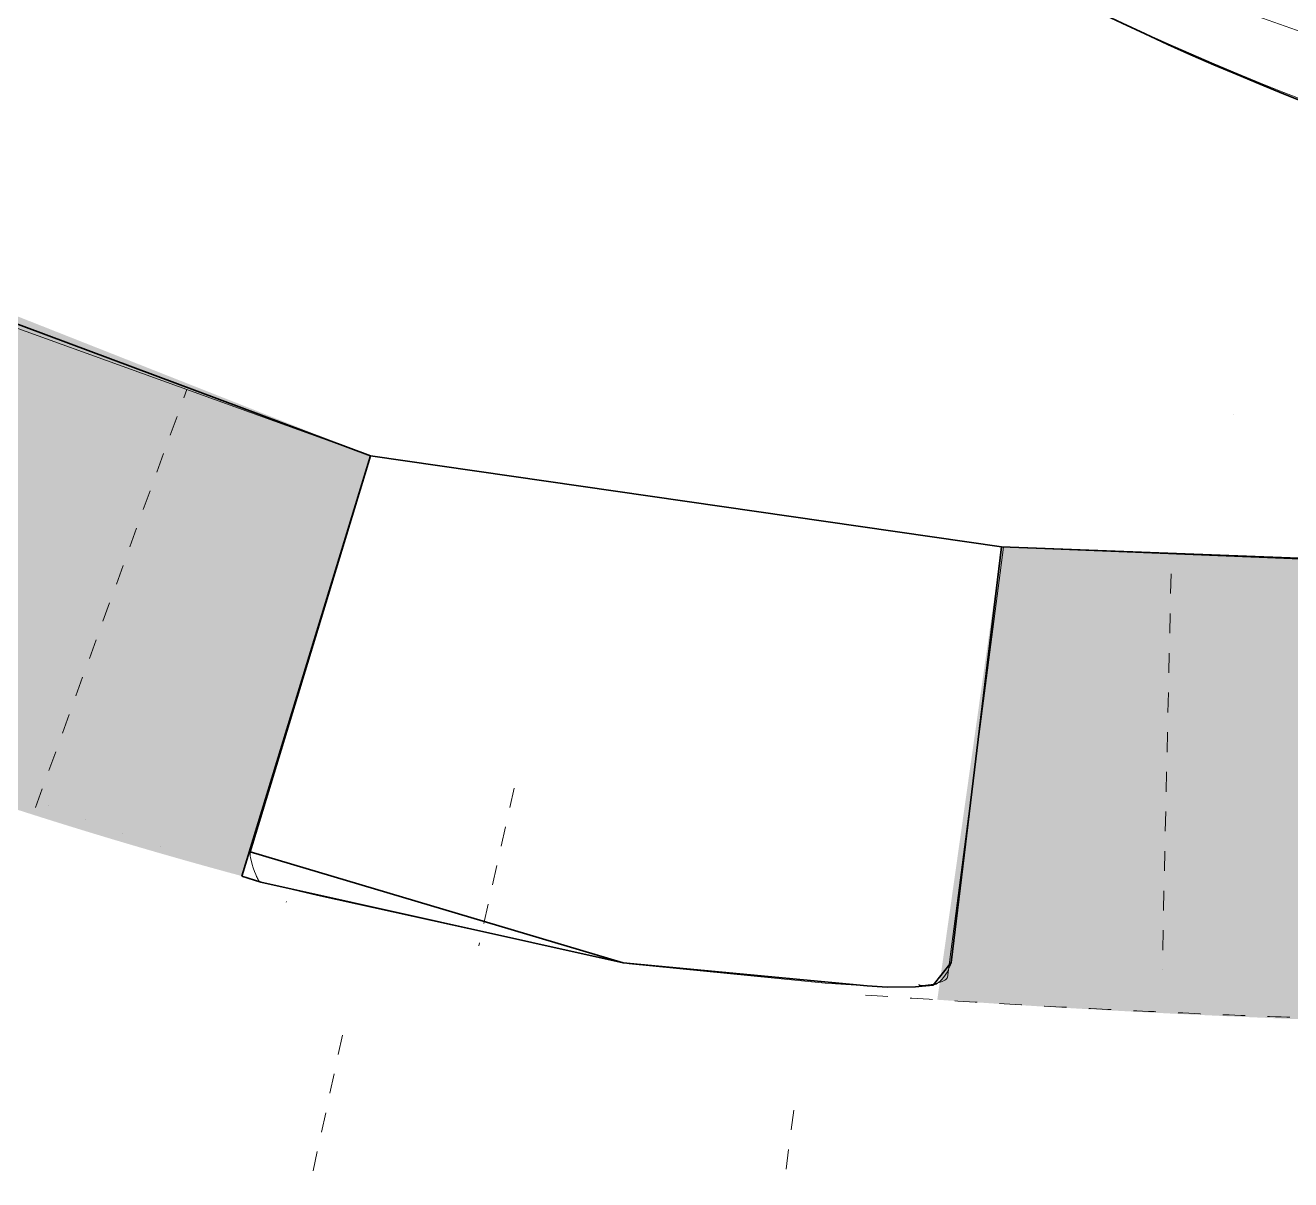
# Model space of a CAD drawing. Header units: millimetres. Extents: x -89663 to 74273, y -103666 to 18539.
# Drawn here: x -50180 to -34212, y -87349 to -72781 of the extents above; entities that cross this region are included whole.
import ezdxf

# ---------------------------------------------------------------- set-up
doc = ezdxf.new("R2010")
doc.units = ezdxf.units.MM
doc.header["$MEASUREMENT"] = 0
doc.linetypes.add('2-0_5', pattern=[500, 250, -250])
doc.linetypes.add('Dashed', pattern=[564.444447, 282.222223, -282.222223])
for name, color, linetype, lineweight in [('A-20-M_Hard_Landscape-Phase 2_Pen_No__141', 255, 'Continuous', 0), ('G-10-P_Topo_Fence_Pen_No__2', 8, 'Continuous', 15), ('G-10-P_Topo_Paving_Pen_No__191', 7, 'Continuous', 5), ('G-10-P_Topo_Road_Pen_No__193', 7, 'Continuous', 18), ('New_A-40-M_Soft_Landscaping_P2_Pen_No__150', 7, 'Continuous', 0)]:
    doc.layers.add(name, color=color, linetype=linetype, lineweight=lineweight)
for name, color, linetype, lineweight, true_color in [('A-20-M_Hard_Landscape-Phase 2_Pen_No__148', 7, 'Continuous', 0, 0x444444), ('G-10-P_Topo_Road_Pen_No__148', 7, 'Continuous', 0, 0x444444), ('New_A-20-M_Hard_Landscape-Phase 2_Pen_No__148', 7, 'Continuous', 0, 0x444444), ('New_A-20-M_Hard_Landscape_Pen_No__53', 7, 'Continuous', 35, 0x444444), ('New_G-10-P_Topo_Road_Pen_No__148', 7, 'Continuous', 0, 0x444444)]:
    doc.layers.add(name, color=color, linetype=linetype, lineweight=lineweight, true_color=true_color)
doc.layers.add('New_A-20-M_Hard_Landscape', color=7, linetype='Continuous')
doc.layers.add('New_A-40-M_Soft_Landscaping_P2', color=7, linetype='Continuous')

# ---------------------------------------------------------------- blocks, each defined once
blk = doc.blocks.new('Mesh_1_1', base_point=(-63082, -84193))
at = {"layer": 'New_A-20-M_Hard_Landscape_Pen_No__53', "linetype": 'Continuous', "flags": 128}
blk.add_lwpolyline([(-50733, -76386), (-45824, -78214), (-47341, -83210), (-42635, -84612), (-39555, -84903), (-39305, -84920), (-38947, -84916), (-38862, -84907), (-38723, -84893), (-38496, -84609), (-37862, -79363), (-28034, -79739), (-25567, -79832), (-18043, -79529), (-15525, -79453), (-5629, -78359), (-3132, -77990), (6436, -76213), (6743, -76155), (10428, -73074), (12282, -68821)], dxfattribs=at)
blk = doc.blocks.new('Mesh_5_1', base_point=(-56629, -71821))
at = {"layer": 'New_A-20-M_Hard_Landscape_Pen_No__53', "linetype": 'Continuous', "flags": 128}
blk.add_lwpolyline([(-50733, -76386), (-45824, -78214), (-37862, -79363), (-25567, -79832), (-15525, -79453, 0.018331), (-5629, -78359), (-5812, -77015, 0.064555), (8111, -71322), (8167, -71195), (9811, -67453), (11682, -63197), (9115, -62078), (8603, -63254), (5946, -69348, -0.091986), (-14657, -75940), (-17579, -76161, -0.138824), (-37195, -72336, -0.171752), (-44779, -64647), (-44956, -64631), (-45034, -63133), (-45111, -61635), (-45188, -60137), (-45266, -58639), (-51572, -58964)], format="xyb", dxfattribs=at)
blk = doc.blocks.new('Mesh_23_1', base_point=(-47447, -83517))
at = {"layer": 'New_A-20-M_Hard_Landscape_Pen_No__53', "linetype": 'Continuous', "flags": 128}
blk.add_lwpolyline([(-47447, -83517), (-47209, -83596), (-42635, -84612), (-39555, -84903), (-39305, -84920), (-38947, -84916), (-38862, -84907), (-38723, -84893), (-38496, -84609), (-37862, -79363), (-45824, -78214)], close=True, dxfattribs=at)
blk = doc.blocks.new('Mesh_33_1', base_point=(-40933, -67038))
at = {"layer": 'New_A-40-M_Soft_Landscaping_P2_Pen_No__150', "linetype": 'Continuous', "flags": 128}
blk.add_lwpolyline([(-40933, -67038, 0.320491), (-40901, -69853, 0.075053), (-37195, -72336, 0.135492), (-17581, -76160), (-17996, -70643, -0.183873), (-38080, -69688, -0.169448), (-40870, -67159, -0.091733)], format="xyb", close=True, dxfattribs=at)
blk = doc.blocks.new('Mesh_34_1', base_point=(-38055, -69699))
at = {"layer": 'New_A-40-M_Soft_Landscaping_P2_Pen_No__150', "linetype": 'Continuous', "flags": 128}
blk.add_lwpolyline([(-38055, -69699, -0.169694), (-40870, -67159, 0.334983), (-40169, -69895, 0.065126), (-36684, -71851, 0.165018), (-17774, -73560), (-17996, -70643, -0.183626)], format="xyb", close=True, dxfattribs=at)

msp = doc.modelspace()

# ---------------------------------------------------------------- hatches: boundary and pattern name
at = {"layer": 'A-20-M_Hard_Landscape-Phase 2_Pen_No__141', "linetype": 'Continuous'}
for points in [[(-55175.9, -74518.3), (-45824.1, -78214.2), (-47446.9, -83517.2, -0.0460597), (-57988.1, -79605.7)], [(-37862.3, -79363), (-28034.2, -79739.2), (-25566.8, -79831.6), (-18043.5, -79529.2), (-15524.7, -79453.1), (-5629, -78358.9), (-3132.3, -77989.8), (6742.7, -76154.6), (9941.3, -79997.6), (7513.2, -81210.4, -0.0762528), (-38671.6, -85077.9)], [(-63081.5, -84191.2, 0.0508666), (-47317.3, -90300.9), (-48672.3, -95544.5, -0.0269579), (-65852.9, -88713, -0.0244743)]]:
    msp.add_hatch(color=256, dxfattribs=at).paths.add_polyline_path(points)

# ---------------------------------------------------------------- linework, layer by layer
at = {"layer": 'A-20-M_Hard_Landscape-Phase 2_Pen_No__148', "linetype": 'Dashed'}
msp.add_line((-46886, -83845.8), (-46883.3, -83837), dxfattribs=at)
msp.add_arc((-28150.7, 81508.7), 166918.6, 266.074937, 272.483626, dxfattribs=at)
at = {"layer": 'G-10-P_Topo_Fence_Pen_No__2', "linetype": 'Continuous'}
msp.add_line((-34930.6, -77696.8), (-34930.5, -77696.8), dxfattribs=at)
at = {"layer": 'G-10-P_Topo_Paving_Pen_No__191', "linetype": 'Continuous'}
for p, q in [((-49884.3, -82625.3), (-49884.3, -82625.3)), ((-49415.8, -82799.6), (-49415.7, -82799.6)), ((-48947.1, -82974), (-48947, -82974)), ((-48478.5, -83148.3), (-48478.4, -83148.3)), ((-46176.6, -85525.9), (-46229.8, -85770.2)), ((-46229.8, -85770.2), (-46229.7, -85770.2)), ((-46282.9, -86014.5), (-46336.1, -86258.8)), ((-46336.1, -86258.8), (-46336, -86258.8)), ((-46389.2, -86503), (-46442.3, -86747.4)), ((-40514.4, -86718.2), (-40481.2, -86470.4)), ((-46442.3, -86747.4), (-46442.3, -86747.4)), ((-46495.5, -86991.6), (-46548.6, -87235.9)), ((-40580.8, -87213.8), (-40547.6, -86966)), ((-46548.6, -87235.9), (-46548.5, -87235.9))]:
    msp.add_line(p, q, dxfattribs=at)
at = {"layer": 'G-10-P_Topo_Road_Pen_No__148', "linetype": '2-0_5'}
msp.add_line((-44012.8, -82409.5), (-44455.2, -84395.8), dxfattribs=at)
at = {"layer": 'G-10-P_Topo_Road_Pen_No__193', "linetype": 'Continuous'}
for p, q in [((-47344, -83229.4), (-47343.9, -83229.4)), ((-47343.9, -83235.5), (-47343.9, -83235.5)), ((-47343.8, -83224.7), (-47343.8, -83224.7)), ((-47343.6, -83243), (-47343.5, -83243)), ((-47343.5, -83221.2), (-47343.5, -83221.2)), ((-47343.2, -83217.8), (-47343.1, -83217.8)), ((-47342.8, -83252.3), (-47342.7, -83252.3)), ((-47342.7, -83214.7), (-47342.6, -83214.7)), ((-47342.2, -83212.5), (-47342.1, -83212.5)), ((-47341.5, -83209.8), (-47341.4, -83209.8)), ((-47341.2, -83264.7), (-47341.2, -83264.7)), ((-47338.6, -83280.8), (-47338.6, -83280.8)), ((-47334.3, -83302.3), (-47334.3, -83302.3)), ((-47327.4, -83331.2), (-47327.4, -83331.2)), ((-47316.8, -83369.5), (-47316.8, -83369.5)), ((-47302.6, -83414.6), (-47302.5, -83414.6)), ((-47286.2, -83461), (-47286.1, -83461)), ((-47271.9, -83497.3), (-47271.9, -83497.3)), ((-47261.4, -83521.4), (-47261.4, -83521.4)), ((-47254, -83536.8), (-47254, -83536.8)), ((-47249, -83546.4), (-47249, -83546.4)), ((-47241.6, -83560), (-47241.5, -83560)), ((-47235.5, -83571.2), (-47235.4, -83571.2)), ((-47231.6, -83577.8), (-47231.6, -83577.8)), ((-47229.6, -83581.1), (-47229.5, -83581.1)), ((-47228, -83583.4), (-47227.9, -83583.4)), ((-47226.7, -83585.1), (-47226.6, -83585.1)), ((-47225.6, -83586.5), (-47225.5, -83586.5)), ((-47224.5, -83587.7), (-47224.4, -83587.7)), ((-47223.6, -83588.6), (-47223.5, -83588.6)), ((-47222.6, -83589.4), (-47222.6, -83589.4)), ((-47221.7, -83590.2), (-47221.7, -83590.2)), ((-47220.8, -83591), (-47220.7, -83591)), ((-47219.8, -83591.6), (-47219.7, -83591.6)), ((-47218.5, -83592.4), (-47218.4, -83592.4)), ((-47217.1, -83593.2), (-47217.1, -83593.2)), ((-47215.4, -83594), (-47215.4, -83594)), ((-47212.9, -83594.9), (-47212.9, -83594.9)), ((-47209.1, -83596.1), (-47209, -83596.1)), ((-47190.8, -83599.9), (-47190.7, -83599.9)), ((-47178.5, -83602.2), (-47178.4, -83602.2)), ((-47116.9, -83617), (-47116.9, -83617)), ((-46491.9, -83764.3), (-46491.9, -83764.3))]:
    msp.add_line(p, q, dxfattribs=at)
at = {"layer": 'G-10-P_Topo_Road_Pen_No__193', "linetype": 'Continuous', "flags": 128}
for points in [[(-37882.8, -79532.5), (-38496.5, -84609.5), (-38496.9, -84612.2), (-38497.6, -84615.8), (-38498.6, -84620.3), (-38500.4, -84626.7), (-38503.4, -84636), (-38508.1, -84648.9), (-38516.1, -84667.8), (-38528.3, -84693.5), (-38544.4, -84723.9), (-38562.6, -84754.4), (-38580.7, -84781.6), (-38596.7, -84802.9), (-38610.6, -84819.5), (-38622.4, -84831.8), (-38632.5, -84841.1), (-38634.7, -84842.9), (-38668.6, -84868.9), (-38685.8, -84879.2), (-38723.2, -84892.6), (-38862.5, -84907.3), (-38946.9, -84915.9), (-39305.4, -84919.8), (-39565.6, -84902.2), (-40085.1, -84868.9), (-42561.5, -84624), (-42635.4, -84611.6), (-46491.9, -83764.3), (-47116.9, -83617), (-47178.5, -83602.2), (-47190.8, -83599.9), (-47209.1, -83596.1), (-47212.9, -83594.9), (-47215.4, -83594), (-47217.1, -83593.2), (-47218.5, -83592.4), (-47219.8, -83591.6), (-47220.8, -83591), (-47221.7, -83590.2), (-47222.6, -83589.4), (-47223.6, -83588.6), (-47224.5, -83587.7), (-47225.6, -83586.5), (-47226.7, -83585.1), (-47228, -83583.4), (-47229.6, -83581.1), (-47231.6, -83577.8), (-47235.5, -83571.2), (-47241.6, -83560), (-47249, -83546.4), (-47254, -83536.8), (-47261.4, -83521.4), (-47271.9, -83497.3), (-47286.2, -83461), (-47302.6, -83414.6), (-47316.8, -83369.5), (-47327.4, -83331.2), (-47334.3, -83302.3), (-47338.6, -83280.8), (-47341.2, -83264.7), (-47342.8, -83252.3), (-47343.6, -83243), (-47343.9, -83235.5), (-47344, -83229.4), (-47343.8, -83224.7), (-47343.5, -83221.2), (-47343.2, -83217.8), (-47342.7, -83214.7), (-47342.2, -83212.5), (-47341.5, -83209.8), (-45824.1, -78214.2), (-53350.7, -75494.9)], [(-32736.8, -79574.1), (-37838.3, -79366.4), (-38544.9, -84795.8), (-38545, -84796.5), (-38545.3, -84798), (-38545.7, -84799.4), (-38546.2, -84800.9), (-38546.9, -84802.3), (-38547.6, -84803.8), (-38548.4, -84805.2), (-38549.9, -84807.4), (-38551.6, -84809.6), (-38554.1, -84812.6), (-38557.9, -84816.2), (-38564, -84821.3), (-38575.8, -84829.3), (-38610.4, -84846.7), (-38715.3, -84879.9), (-38859.3, -84898.1), (-38879, -84896.3), (-38887.8, -84894.6), (-38892.7, -84893.1), (-38896.2, -84891.8), (-38898.6, -84890.8), (-38900.8, -84889.6), (-38902.2, -84888.7), (-38903.4, -84887.9), (-38904.6, -84887), (-38905.6, -84886), (-38906.6, -84885)]]:
    msp.add_lwpolyline(points, dxfattribs=at)
at = {"layer": 'New_A-20-M_Hard_Landscape-Phase 2_Pen_No__148', "linetype": '2-0_5'}
msp.add_line((-35722.7, -79702.8), (-35833.4, -84701.6), dxfattribs=at)
at = {"layer": 'New_G-10-P_Topo_Road_Pen_No__148', "linetype": '2-0_5'}
msp.add_line((-50051.4, -82653.2), (-48142.4, -77376.6), dxfattribs=at)

# ---------------------------------------------------------------- block references
at = {"layer": 'New_A-20-M_Hard_Landscape', "color": 49, "lineweight": 35, "true_color": 0x444444}
for name, p in [('Mesh_1_1', (-63082, -84192.5)), ('Mesh_5_1', (-56628.5, -71821)), ('Mesh_23_1', (-47446.9, -83517.2))]:
    msp.add_blockref(name, p, dxfattribs=at)
at = {"layer": 'New_A-40-M_Soft_Landscaping_P2'}
for name, p in [('Mesh_33_1', (-40933.1, -67038.1)), ('Mesh_34_1', (-38055.1, -69698.9))]:
    msp.add_blockref(name, p, dxfattribs=at)

doc.saveas('drawing.dxf')
